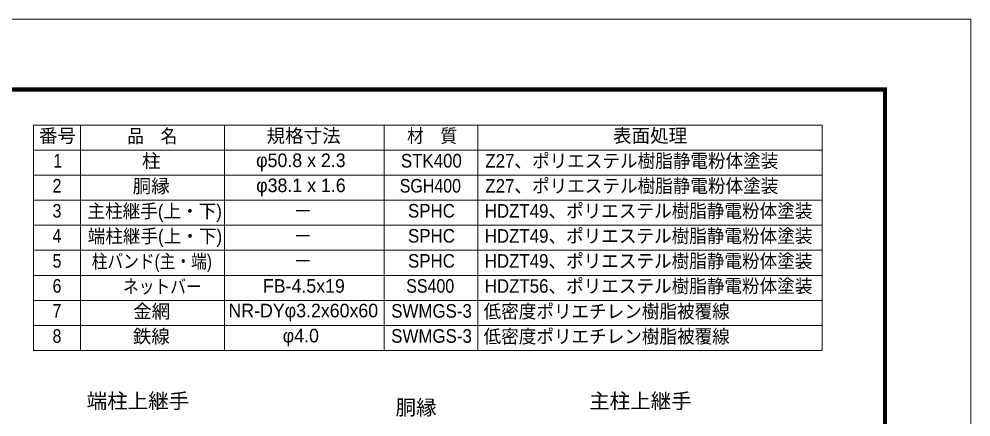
# Model space of a CAD drawing. Units: millimetres, scale not verified. Extents: x -4200 to 4200, y -2970 to 2970.
# Drawn here: x 1158 to 4200, y 1699 to 2970 of the extents above; entities that cross this region are included whole.
import ezdxf
from ezdxf.enums import TextEntityAlignment as Align

# ---------------------------------------------------------------- set-up
doc = ezdxf.new("R2010")
doc.units = ezdxf.units.MM
doc.header["$LTSCALE"] = 20
for name, color, linetype, lineweight in [('0-9_D-STR-TXT', 7, 'Continuous', 9), ('0-D_D-MTR-FRAM', 7, 'Continuous', 9), ('0-E_D-TTL', 7, 'Continuous', 9)]:
    doc.layers.add(name, color=color, linetype=linetype, lineweight=lineweight)
doc.layers.add('0-C_D-MTR-TXT', color=7, linetype='Continuous')
doc.styles.add('ＭＳ ゴシック', font='')
doc.styles.add('ＭＳ Ｐゴシック', font='')
doc.styles.get('ＭＳ ゴシック').set_extended_font_data('MS Gothic')
doc.styles.get('ＭＳ Ｐゴシック').set_extended_font_data('MS PGothic')

msp = doc.modelspace()

# ---------------------------------------------------------------- linework, layer by layer
at = {"layer": '0-D_D-MTR-FRAM'}
for p, q in [((1204.91, 2631.22), (3724.91, 2631.22)), ((1204.91, 2631.22), (1204.91, 1911.22)), ((1354.91, 2631.22), (1354.91, 1911.22)), ((1814.91, 2631.22), (1814.91, 1911.22)), ((2324.91, 2631.22), (2324.91, 1911.22)), ((2624.91, 2631.22), (2624.91, 1911.22)), ((3724.91, 2631.22), (3724.91, 1911.22)), ((1204.91, 2551.22), (3724.91, 2551.22)), ((1204.91, 2471.22), (3724.91, 2471.22)), ((1204.91, 2391.22), (3724.91, 2391.22)), ((1204.91, 2311.22), (3724.91, 2311.22)), ((1204.91, 2231.22), (3724.91, 2231.22)), ((1204.91, 2151.22), (3724.91, 2151.22)), ((1204.91, 2071.22), (3724.91, 2071.22)), ((1204.91, 1991.22), (3724.91, 1991.22)), ((1204.91, 1911.22), (3724.91, 1911.22))]:
    msp.add_line(p, q, dxfattribs=at)
at = {"layer": '0-E_D-TTL', "color": 2, "lineweight": 18}
msp.add_lwpolyline([(-4199.62, 2970.17), (4200.38, 2970.17), (4200.38, -2969.83), (-4199.62, -2969.83)], close=True, dxfattribs=at)
at = {"layer": '0-E_D-TTL'}
for points in [[(-3929.62, 2750.17), (3930.38, 2750.17), (3930.38, -2749.83), (-3929.62, -2749.83)], [(-3927.12, 2747.67), (3927.88, 2747.67), (3927.88, -2747.33), (-3927.12, -2747.33)], [(-3924.62, 2745.17), (3925.38, 2745.17), (3925.38, -2744.83), (-3924.62, -2744.83)], [(-3922.12, 2742.67), (3922.88, 2742.67), (3922.88, -2742.33), (-3922.12, -2742.33)], [(-3919.62, 2740.17), (3920.38, 2740.17), (3920.38, -2739.83), (-3919.62, -2739.83)]]:
    msp.add_lwpolyline(points, close=True, dxfattribs=at)

# ---------------------------------------------------------------- texts
at = {"layer": '0-9_D-STR-TXT', "style": 'ＭＳ ゴシック'}
for s, p in [('端柱上継手', (1374.32, 1711.59)), ('主柱上継手', (2980.04, 1711.59)), ('胴縁', (2361.49, 1690.89))]:
    msp.add_text(s, height=48.09, dxfattribs=at).set_placement(p, align=Align.BOTTOM_LEFT)
at = {"layer": '0-C_D-MTR-TXT', "style": 'ＭＳ Ｐゴシック'}
for s, height, p in [('番号', 43.4, (1222.11, 2562.54)), ('規格寸法', 43.4, (1949.27, 2562.22)), ('表面処理', 43.4, (3056.61, 2562.88)), ('柱', 43.4, (1551.07, 2482.22)), ('φ50.8 x 2.3', 43.4, (1915.79, 2484.14)), ('胴縁', 43.4, (1521.39, 2401.88)), ('φ38.1 x 1.6', 43.4, (1915.91, 2404.14)), ('－', 43.4, (2035.61, 2322.88)), ('－', 43.4, (2035.61, 2242.88)), ('－', 43.4, (2035.61, 2162.88)), ('FB-4.5x19', 43.38, (1937.69, 2082.78)), ('金網', 43.4, (1523.01, 2001.76)), ('NR-DYφ3.2x60x60', 43.38, (1827.51, 2004.14)), ('鉄線', 43.4, (1521.97, 1921.86)), ('φ4.0', 43.38, (2000.97, 1924.14))]:
    msp.add_text(s, height=height, dxfattribs=at).set_placement(p, align=Align.BOTTOM_LEFT)
for s, height, width, p in [('品\u3000名', 43.4, 0.9, (1504.25, 2561.98)), ('材\u3000質', 43.4, 0.9, (2398.35, 2562.42)), ('1', 43.4, 0.9, (1267.77, 2482.78)), ('STK400', 43.38, 0.95, (2378.57, 2482.78)), ('Z27、ポリエステル樹脂静電粉体塗装', 43.4, 0.95, (2648.47, 2482.56)), ('Z27、ポリエステル樹脂静電粉体塗装', 43.4, 0.95, (2648.47, 2402.56)), ('2', 43.4, 0.9, (1265.37, 2402.88)), ('SGH400', 43.38, 0.9, (2374.73, 2402.78)), ('3', 43.4, 0.9, (1265.37, 2322.88)), ('主柱継手(上・下)', 43.4, 0.95, (1377.03, 2321.98)), ('SPHC', 43.4, 0.95, (2401.31, 2322.88)), ('HDZT49、ポリエステル樹脂静電粉体塗装', 43.4, 0.95, (2646.43, 2322.56)), ('4', 43.4, 0.9, (1265.25, 2242.88)), ('端柱継手(上・下)', 43.4, 0.95, (1377.61, 2241.98)), ('SPHC', 43.4, 0.95, (2401.31, 2242.88)), ('HDZT49、ポリエステル樹脂静電粉体塗装', 43.4, 0.95, (2646.43, 2242.56)), ('柱バンド(主・端)', 43.38, 0.85, (1390.45, 2161.54)), ('HDZT49、ポリエステル樹脂静電粉体塗装', 43.4, 0.95, (2646.43, 2162.56)), ('5', 43.4, 0.9, (1265.37, 2162.88)), ('SPHC', 43.4, 0.95, (2401.31, 2162.88)), ('6', 43.4, 0.9, (1265.37, 2082.88)), ('ネットバー', 43.38, 0.85, (1490.51, 2080.96)), ('SS400', 43.38, 0.9, (2395.61, 2082.78)), ('HDZT56、ポリエステル樹脂静電粉体塗装', 43.4, 0.95, (2646.43, 2082.56)), ('7', 43.4, 0.9, (1265.25, 2002.88)), ('SWMGS-3', 43.4, 0.95, (2347.69, 2002.88)), ('低密度ポリエチレン樹脂被覆線', 43.38, 0.95, (2642.79, 2001.64)), ('8', 43.4, 0.9, (1265.37, 1922.88)), ('SWMGS-3', 43.4, 0.95, (2347.69, 1922.88)), ('低密度ポリエチレン樹脂被覆線', 43.38, 0.95, (2642.79, 1921.64))]:
    msp.add_text(s, height=height, dxfattribs=dict(at, width=width)).set_placement(p, align=Align.BOTTOM_LEFT)

doc.saveas('drawing.dxf')
